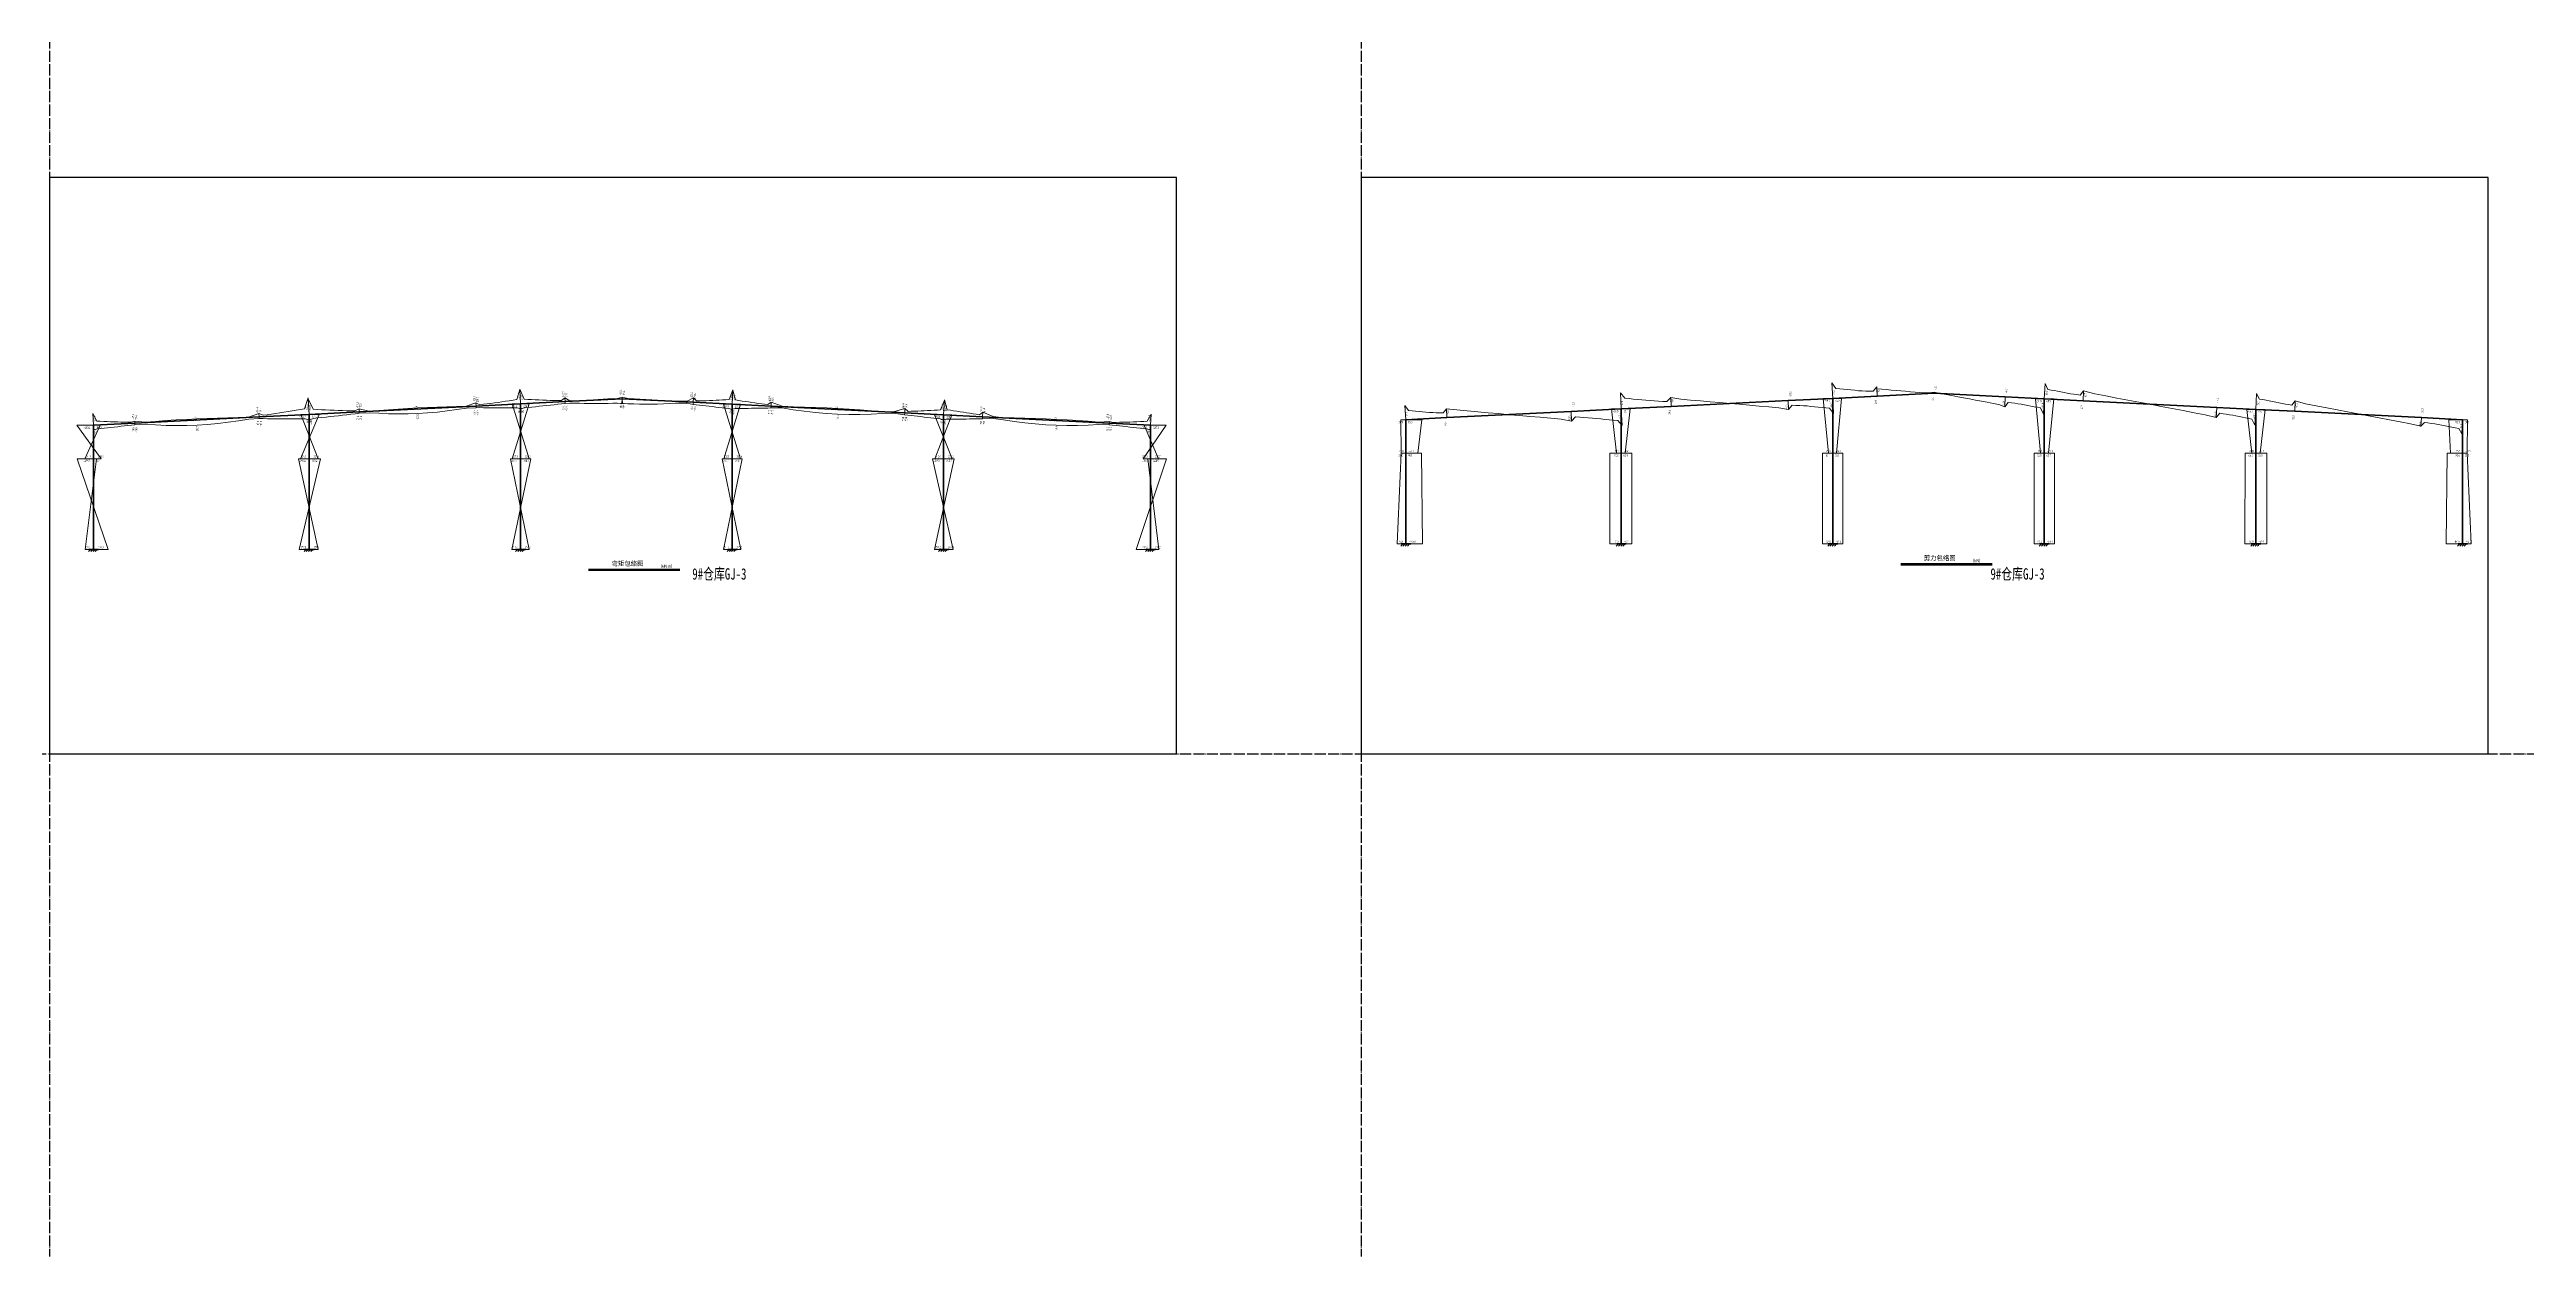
# Model space of a CAD drawing. Extents: x 447413 to 2975780, y -1432727 to 1301644.
# Drawn here: x 787524 to 1010026, y 209091 to 317579 of the extents above; entities that cross this region are included whole.
import ezdxf
from ezdxf.enums import TextEntityAlignment as Align

# ---------------------------------------------------------------- set-up
doc = ezdxf.new("R2010")
doc.units = 0
doc.header["$LTSCALE"] = 1000
doc.header["$MEASUREMENT"] = 0
doc.linetypes.add('DOTE', pattern=[2.42, 2, -0.2, 0.02, -0.2])
doc.layers.add('DOTE', color=1, linetype='Continuous')
doc.layers.add('图纸编号', color=6, linetype='Continuous')
for name, color, linetype, lineweight in [('图形说明', 7, 'Continuous', 18), ('杆件(白色)', 7, 'Continuous', 35), ('柱内力(黄色)', 2, 'Continuous', 18), ('梁内力(青色)', 4, 'Continuous', 18)]:
    doc.layers.add(name, color=color, linetype=linetype, lineweight=lineweight)
doc.styles.add('PkpmHz', font='Pkpmeng', dxfattribs={"width": 0.6, "bigfont": 'hztxt'})
doc.styles.add('宋体', font='', dxfattribs={"height": 35})
doc.styles.get('宋体').set_extended_font_data('SimSun')

# ---------------------------------------------------------------- blocks, each defined once
blk = doc.blocks.new('STSPK_2019-10-23-15_09_08')
at = {"layer": '图形说明', "lineweight": 35, "ltscale": 100}
blk.add_line((4477, -180), (5297, -180), dxfattribs=at)
at = {"layer": '杆件(白色)', "ltscale": 100}
for p, q in [((4266, 1328), (4778, 1354)), ((4778, 1354), (5416, 1322)), ((30, 1115), (400, 1135)), ((30, 815), (30, 1115)), ((400, 1135), (1516, 1191)), ((1516, 1191), (1966, 1213)), ((1966, 1213), (2416, 1236)), ((1966, 815), (1966, 1213)), ((2416, 1236), (3466, 1288)), ((3466, 1288), (3866, 1308)), ((3866, 1308), (4266, 1328)), ((3866, 815), (3866, 1308)), ((5416, 1322), (5766, 1304)), ((5766, 815), (5766, 1304)), ((5766, 1304), (6116, 1287)), ((6116, 1287), (7316, 1227)), ((7316, 1227), (7666, 1209)), ((7666, 815), (7666, 1209)), ((7666, 1209), (8016, 1192)), ((8016, 1192), (9154, 1135)), ((9154, 1135), (9524, 1115)), ((9524, 815), (9524, 1115)), ((30, 0), (30, 815)), ((1966, 0), (1966, 815)), ((3866, 0), (3866, 815)), ((5766, 0), (5766, 815)), ((7666, 0), (7666, 815)), ((9524, 0), (9524, 815)), ((-10, 0), (75, 0)), ((1926, 0), (2011, 0)), ((3826, 0), (3911, 0)), ((5726, 0), (5811, 0)), ((7626, 0), (7711, 0)), ((9484, 0), (9569, 0))]:
    blk.add_line(p, q, dxfattribs=at)
at = {"layer": '杆件(白色)', "lineweight": 18, "ltscale": 100}
for p, q in [((5, 0), (-15, -20)), ((25, 0), (5, -20)), ((45, 0), (25, -20)), ((65, 0), (45, -20)), ((1941, 0), (1921, -20)), ((1961, 0), (1941, -20)), ((1981, 0), (1961, -20)), ((2001, 0), (1981, -20)), ((3841, 0), (3821, -20)), ((3861, 0), (3841, -20)), ((3881, 0), (3861, -20)), ((3901, 0), (3881, -20)), ((5741, 0), (5721, -20)), ((5761, 0), (5741, -20)), ((5781, 0), (5761, -20)), ((5801, 0), (5781, -20)), ((7641, 0), (7621, -20)), ((7661, 0), (7641, -20)), ((7681, 0), (7661, -20)), ((7701, 0), (7681, -20)), ((9499, 0), (9479, -20)), ((9519, 0), (9499, -20)), ((9539, 0), (9519, -20)), ((9559, 0), (9539, -20)), ((4477, -190), (5297, -190))]:
    blk.add_line(p, q, dxfattribs=at)
at = {"layer": '柱内力(黄色)', "ltscale": 100}
for p, q in [((30, 1115), (-120, 1115)), ((-120, 1115), (98, 815)), ((88, 1115), (-48, 815)), ((30, 1115), (88, 1115)), ((2057, 1213), (1890, 815)), ((1966, 1213), (1892, 1213)), ((1892, 1213), (2048, 815)), ((1966, 1213), (2057, 1213)), ((3943, 1308), (3789, 815)), ((3866, 1308), (3790, 1308)), ((3790, 1308), (3942, 815)), ((3866, 1308), (3943, 1308)), ((5766, 1304), (5689, 1304)), ((5689, 1304), (5842, 815)), ((5841, 1304), (5690, 815)), ((5766, 1304), (5841, 1304)), ((7666, 1209), (7583, 1209)), ((7583, 1209), (7742, 815)), ((7741, 1209), (7587, 815)), ((7666, 1209), (7741, 1209)), ((9666, 1115), (9458, 815)), ((9524, 1115), (9468, 1115)), ((9468, 1115), (9596, 815)), ((9524, 1115), (9666, 1115)), ((30, 815), (-117, 815)), ((-117, 815), (161, 0)), ((30, 815), (-48, 815)), ((57, 815), (-46, 0)), ((30, 815), (57, 815)), ((30, 815), (98, 815)), ((1966, 815), (1871, 815)), ((1871, 815), (2048, 0)), ((2067, 815), (1878, 0)), ((1966, 815), (1890, 815)), ((1966, 815), (2067, 815)), ((1966, 815), (2048, 815)), ((3866, 815), (3775, 815)), ((3775, 815), (3944, 0)), ((3957, 815), (3787, 0)), ((3866, 815), (3789, 815)), ((3866, 815), (3957, 815)), ((3866, 815), (3942, 815)), ((5766, 815), (5675, 815)), ((5675, 815), (5845, 0)), ((5857, 815), (5688, 0)), ((5766, 815), (5690, 815)), ((5766, 815), (5857, 815)), ((5766, 815), (5842, 815)), ((7666, 815), (7567, 815)), ((7567, 815), (7752, 0)), ((7761, 815), (7583, 0)), ((7666, 815), (7587, 815)), ((7666, 815), (7761, 815)), ((7666, 815), (7742, 815)), ((9667, 815), (9394, 0)), ((9524, 815), (9458, 815)), ((9524, 815), (9499, 815)), ((9499, 815), (9599, 0)), ((9524, 815), (9667, 815)), ((9524, 815), (9596, 815)), ((30, 0), (-46, 0)), ((30, 0), (161, 0)), ((1966, 0), (1878, 0)), ((1966, 0), (2048, 0)), ((3866, 0), (3787, 0)), ((3866, 0), (3944, 0)), ((5766, 0), (5688, 0)), ((5766, 0), (5845, 0)), ((7666, 0), (7583, 0)), ((7666, 0), (7752, 0)), ((9524, 0), (9394, 0)), ((9524, 0), (9599, 0))]:
    blk.add_line(p, q, dxfattribs=at)
at = {"layer": '梁内力(青色)', "ltscale": 100}
for points in [[(1516, 1191), (1514, 1222), (1553, 1205), (1590, 1210), (1628, 1215), (1665, 1221), (1702, 1226), (1740, 1232), (1777, 1238), (1814, 1244), (1851, 1250), (1889, 1256), (1926, 1263), (1959, 1363), (1966, 1213), (1968, 1165), (1930, 1173), (1893, 1173), (1855, 1173), (1818, 1173), (1780, 1173), (1742, 1173), (1705, 1173), (1667, 1173), (1630, 1174), (1592, 1174), (1554, 1175), (1517, 1175)], [(1966, 1213), (1959, 1352), (2001, 1260), (2039, 1257), (2077, 1255), (2114, 1253), (2152, 1251), (2190, 1250), (2227, 1248), (2265, 1247), (2303, 1246), (2340, 1245), (2378, 1244), (2415, 1263), (2416, 1236), (2417, 1223), (2379, 1218), (2342, 1214), (2305, 1209), (2267, 1205), (2230, 1201), (2192, 1197), (2155, 1193), (2118, 1189), (2080, 1185), (2043, 1181), (2005, 1177), (1968, 1165)], [(3466, 1288), (3465, 1318), (3499, 1300), (3532, 1304), (3565, 1308), (3598, 1312), (3632, 1316), (3665, 1321), (3698, 1326), (3731, 1331), (3764, 1335), (3798, 1341), (3831, 1346), (3860, 1436), (3866, 1308), (3868, 1264), (3834, 1271), (3801, 1271), (3768, 1271), (3734, 1271), (3701, 1271), (3667, 1271), (3634, 1272), (3600, 1272), (3567, 1273), (3534, 1273), (3500, 1274), (3467, 1273)], [(3866, 1308), (3859, 1441), (3897, 1350), (3931, 1348), (3964, 1346), (3998, 1345), (4031, 1343), (4065, 1342), (4098, 1341), (4132, 1339), (4165, 1339), (4199, 1338), (4232, 1337), (4264, 1362), (4266, 1328), (4267, 1310), (4234, 1308), (4200, 1304), (4167, 1300), (4134, 1296), (4101, 1293), (4067, 1289), (4034, 1286), (4001, 1282), (3968, 1279), (3934, 1275), (3901, 1272), (3868, 1262)], [(4266, 1328), (4264, 1362), (4308, 1336), (4351, 1336), (4394, 1336), (4437, 1338), (4479, 1341), (4522, 1344), (4564, 1347), (4607, 1349), (4650, 1352), (4692, 1354), (4735, 1356), (4777, 1369), (4778, 1354), (4780, 1312), (4737, 1315), (4695, 1313), (4652, 1311), (4609, 1310), (4566, 1310), (4524, 1310), (4481, 1311), (4438, 1312), (4395, 1314), (4352, 1315), (4309, 1315), (4267, 1310)], [(4778, 1354), (4779, 1369), (4831, 1356), (4885, 1354), (4938, 1351), (4991, 1348), (5044, 1345), (5097, 1342), (5150, 1338), (5203, 1334), (5257, 1331), (5310, 1332), (5363, 1332), (5418, 1362), (5416, 1322), (5415, 1303), (5362, 1315), (5309, 1315), (5256, 1314), (5202, 1311), (5149, 1308), (5095, 1306), (5042, 1305), (4989, 1305), (4935, 1305), (4882, 1307), (4829, 1309), (4776, 1312)], [(5416, 1322), (5418, 1362), (5446, 1334), (5475, 1335), (5504, 1335), (5534, 1336), (5563, 1337), (5592, 1339), (5622, 1340), (5651, 1341), (5680, 1343), (5710, 1344), (5739, 1346), (5773, 1434), (5766, 1304), (5764, 1258), (5735, 1266), (5706, 1270), (5677, 1273), (5648, 1276), (5619, 1279), (5589, 1283), (5560, 1286), (5531, 1289), (5502, 1293), (5473, 1296), (5444, 1300), (5415, 1303)], [(5766, 1304), (5772, 1430), (5797, 1343), (5826, 1338), (5855, 1333), (5884, 1329), (5913, 1325), (5942, 1321), (5971, 1316), (6000, 1312), (6029, 1309), (6058, 1305), (6087, 1301), (6118, 1324), (6116, 1287), (6115, 1271), (6086, 1270), (6057, 1269), (6027, 1269), (5998, 1269), (5969, 1268), (5940, 1268), (5910, 1267), (5881, 1267), (5852, 1267), (5823, 1267), (5793, 1267), (5764, 1261)], [(7316, 1227), (7318, 1266), (7346, 1240), (7375, 1241), (7404, 1242), (7434, 1243), (7463, 1244), (7492, 1245), (7522, 1247), (7551, 1248), (7580, 1250), (7610, 1251), (7639, 1253), (7673, 1340), (7666, 1209), (7664, 1165), (7635, 1173), (7606, 1176), (7577, 1179), (7548, 1183), (7519, 1186), (7490, 1189), (7460, 1193), (7431, 1196), (7402, 1200), (7373, 1203), (7344, 1207), (7315, 1210)], [(7666, 1209), (7673, 1345), (7698, 1255), (7727, 1250), (7756, 1246), (7785, 1241), (7814, 1236), (7843, 1232), (7872, 1227), (7901, 1223), (7930, 1218), (7959, 1214), (7988, 1210), (8018, 1234), (8016, 1192), (8015, 1174), (7986, 1173), (7957, 1173), (7927, 1172), (7898, 1172), (7869, 1171), (7840, 1171), (7810, 1171), (7781, 1171), (7752, 1170), (7723, 1170), (7693, 1170), (7664, 1165)], [(30, 1115), (24, 1221), (59, 1153), (90, 1151), (121, 1149), (152, 1148), (183, 1147), (214, 1146), (245, 1145), (276, 1144), (307, 1143), (338, 1142), (369, 1142), (399, 1153), (400, 1135), (401, 1119), (370, 1116), (339, 1113), (309, 1110), (278, 1106), (247, 1103), (216, 1099), (186, 1096), (155, 1093), (124, 1089), (93, 1086), (63, 1083), (32, 1074)], [(400, 1135), (399, 1153), (493, 1143), (586, 1150), (679, 1157), (772, 1163), (864, 1168), (957, 1173), (1051, 1177), (1144, 1180), (1237, 1183), (1330, 1185), (1423, 1189), (1514, 1222), (1516, 1191), (1517, 1175), (1424, 1170), (1331, 1154), (1239, 1142), (1146, 1131), (1053, 1123), (960, 1117), (867, 1113), (774, 1112), (681, 1114), (587, 1119), (494, 1125), (401, 1119)], [(2416, 1236), (2415, 1263), (2503, 1243), (2591, 1247), (2678, 1254), (2766, 1260), (2853, 1266), (2941, 1271), (3028, 1275), (3116, 1278), (3203, 1281), (3291, 1283), (3378, 1286), (3465, 1318), (3466, 1288), (3467, 1273), (3379, 1269), (3292, 1256), (3205, 1244), (3118, 1234), (3030, 1227), (2943, 1221), (2855, 1218), (2768, 1217), (2680, 1219), (2592, 1223), (2504, 1227), (2417, 1223)], [(6116, 1287), (6118, 1324), (6216, 1286), (6316, 1280), (6416, 1278), (6516, 1275), (6616, 1271), (6716, 1266), (6816, 1260), (6916, 1254), (7016, 1246), (7116, 1238), (7216, 1237), (7318, 1266), (7316, 1227), (7315, 1210), (7216, 1224), (7115, 1221), (7015, 1215), (6914, 1212), (6814, 1212), (6714, 1214), (6614, 1220), (6514, 1229), (6414, 1241), (6315, 1255), (6215, 1271), (6115, 1271)], [(8016, 1192), (8018, 1234), (8111, 1194), (8206, 1183), (8301, 1182), (8396, 1180), (8491, 1177), (8585, 1173), (8680, 1168), (8775, 1163), (8870, 1157), (8965, 1151), (9059, 1143), (9155, 1150), (9154, 1135), (9153, 1119), (9058, 1123), (8963, 1117), (8868, 1114), (8773, 1113), (8678, 1115), (8583, 1120), (8488, 1128), (8394, 1137), (8299, 1149), (8205, 1163), (8110, 1175), (8015, 1174)], [(9154, 1135), (9155, 1150), (9185, 1141), (9216, 1141), (9247, 1142), (9278, 1143), (9309, 1143), (9340, 1144), (9371, 1145), (9402, 1147), (9433, 1148), (9464, 1149), (9495, 1151), (9529, 1215), (9524, 1115), (9522, 1075), (9491, 1084), (9461, 1087), (9430, 1090), (9399, 1094), (9368, 1097), (9338, 1100), (9307, 1104), (9276, 1107), (9245, 1111), (9215, 1114), (9184, 1116), (9153, 1119)]]:
    blk.add_lwpolyline(points, close=True, dxfattribs=at)
at = {"layer": '图形说明', "style": 'PkpmHz'}
blk.add_text('弯矩包络图', height=42.5, dxfattribs=at).set_placement((4827, -152), align=Align.CENTER)
at = {"layer": '图形说明', "style": 'PkpmHz', "width": 0.85}
blk.add_text('(kN·m)', height=30, dxfattribs=at).set_placement((5123, -166))
at = {"layer": '柱内力(黄色)', "style": 'PkpmHz', "width": 0.68}
for s, p in [('-228.2', (1906, 1193)), ('279.7', (2016, 1193)), ('-234.9', (3806, 1288)), ('236.7', (3916, 1288)), ('-237.9', (5706, 1284)), ('230.6', (5816, 1284)), ('-255.1', (7606, 1189)), ('230.7', (7716, 1189)), ('-463.4', (-30, 1095)), ('180.3', (80, 1095)), ('-173.8', (9464, 1095)), ('437.3', (9574, 1095)), ('-455.5', (-30, 795)), ('241.1', (-20, 835)), ('83.1', (70, 795)), ('-208.8', (90, 835)), ('-292.6', (1906, 795)), ('234.9', (1916, 835)), ('313.4', (2016, 795)), ('-254.4', (2026, 835)), ('-282.2', (3806, 795)), ('237.1', (3816, 835)), ('280.8', (3916, 795)), ('-234.2', (3926, 835)), ('-282.1', (5706, 795)), ('235.1', (5716, 835)), ('281.2', (5816, 795)), ('-235.6', (5826, 835)), ('-305.0', (7606, 795)), ('245.6', (7616, 835)), ('293.5', (7716, 795)), ('-235.2', (7726, 835)), ('204.5', (9474, 835)), ('-78.0', (9474, 795)), ('440.5', (9574, 795)), ('-222.7', (9584, 835)), ('233.4', (-20, 20)), ('-404.5', (90, 20)), ('272.8', (1916, 20)), ('-251.8', (2026, 20)), ('243.4', (3816, 20)), ('-240.3', (3926, 20)), ('241.4', (5716, 20)), ('-245.2', (5826, 20)), ('256.2', (7616, 20)), ('-264.9', (7726, 20)), ('400.8', (9474, 20)), ('-233.2', (9584, 20))]:
    blk.add_text(s, height=20, dxfattribs=at).set_placement(p, align=Align.MIDDLE_CENTER)
at = {"layer": '梁内力(青色)', "style": 'PkpmHz', "width": 0.68}
for s, p in [('-129.7', (3461, 1322)), ('-557.3', (3856, 1342)), ('-147.7', (4261, 1362)), ('-65.4', (4774, 1387)), ('-173.6', (5414, 1355)), ('-568.7', (5769, 1338)), ('-160.9', (6114, 1320)), ('-77.4', (396, 1168)), ('-135.5', (1511, 1224)), ('-655.7', (1955, 1247)), ('-117.2', (2411, 1269)), ('-169.8', (7314, 1260)), ('-569.6', (7669, 1243)), ('-185.9', (8015, 1225)), ('-67.8', (9151, 1168)), ('-437.3', (9526, 1148))]:
    blk.add_text(s, height=20, rotation=90, dxfattribs=at).set_placement(p)
for s, p in [('129.7', (3468, 1322)), ('579.1', (3863, 1342)), ('147.7', (4268, 1362)), ('65.4', (4782, 1387)), ('173.6', (5422, 1355)), ('548.8', (5776, 1338)), ('160.9', (6121, 1320)), ('463.4', (28, 1148)), ('77.4', (403, 1168)), ('135.5', (1518, 1224)), ('607.8', (1963, 1247)), ('117.2', (2418, 1269)), ('169.8', (7321, 1260)), ('595.2', (7676, 1243)), ('185.9', (8022, 1225)), ('67.8', (9158, 1168))]:
    blk.add_text(s, height=20, rotation=90, dxfattribs=at).set_placement(p, align=Align.TOP_LEFT)
for s, p in [('44.6', (954, 1173)), ('36.6', (2937, 1271)), ('39.2', (6713, 1266)), ('42.5', (8677, 1168))]:
    blk.add_text(s, height=20, rotation=90, dxfattribs=at).set_placement(p, align=Align.CENTER)
for s, p in [('67.6', (1513, 1155)), ('212.4', (1965, 1177)), ('58.6', (2413, 1200)), ('65.7', (3463, 1252)), ('194.3', (3865, 1272)), ('82.6', (4263, 1292)), ('184.8', (4777, 1318)), ('81.8', (5412, 1286)), ('203.3', (5760, 1268)), ('71.7', (6112, 1251)), ('73.0', (7312, 1191)), ('195.9', (7660, 1173)), ('79.1', (8012, 1156)), ('70.8', (397, 1099)), ('70.2', (9150, 1099)), ('173.8', (9518, 1079))]:
    blk.add_text(s, height=20, rotation=90, dxfattribs=at).set_placement(p, align=Align.RIGHT)
for s, p in [('-67.6', (1520, 1155)), ('-210.5', (1972, 1177)), ('-58.6', (2420, 1200)), ('-65.7', (3470, 1252)), ('-202.9', (3872, 1272)), ('-82.6', (4270, 1292)), ('-184.8', (4779, 1318)), ('-81.8', (5419, 1286)), ('-189.8', (5767, 1268)), ('-71.7', (6119, 1251)), ('-73.0', (7319, 1191)), ('-195.2', (7667, 1173)), ('-79.1', (8019, 1156)), ('-180.3', (36, 1079)), ('-70.8', (404, 1099)), ('-70.2', (9157, 1099))]:
    blk.add_text(s, height=20, rotation=90, dxfattribs=at).set_placement(p, align=Align.TOP_RIGHT)
for s, p in [('179.5', (2943, 1215)), ('186.7', (6714, 1208)), ('202.7', (960, 1110)), ('190.4', (8678, 1109))]:
    blk.add_text(s, height=20, rotation=90, dxfattribs=at).set_placement(p, align=Align.MIDDLE_RIGHT)
blk = doc.blocks.new('STSPK_2019-10-23-15_09_15')
at = {"layer": '图形说明', "lineweight": 35, "ltscale": 100}
blk.add_line((4477, -180), (5297, -180), dxfattribs=at)
at = {"layer": '杆件(白色)', "ltscale": 100}
for p, q in [((4266, 1328), (4778, 1354)), ((4778, 1354), (5416, 1322)), ((30, 1115), (400, 1135)), ((30, 815), (30, 1115)), ((400, 1135), (1516, 1191)), ((1516, 1191), (1966, 1213)), ((1966, 1213), (2416, 1236)), ((1966, 815), (1966, 1213)), ((2416, 1236), (3466, 1288)), ((3466, 1288), (3866, 1308)), ((3866, 1308), (4266, 1328)), ((3866, 815), (3866, 1308)), ((5416, 1322), (5766, 1304)), ((5766, 815), (5766, 1304)), ((5766, 1304), (6116, 1287)), ((6116, 1287), (7316, 1227)), ((7316, 1227), (7666, 1209)), ((7666, 815), (7666, 1209)), ((7666, 1209), (8016, 1192)), ((8016, 1192), (9154, 1135)), ((9154, 1135), (9524, 1115)), ((9524, 815), (9524, 1115)), ((30, 0), (30, 815)), ((1966, 0), (1966, 815)), ((3866, 0), (3866, 815)), ((5766, 0), (5766, 815)), ((7666, 0), (7666, 815)), ((9524, 0), (9524, 815)), ((-10, 0), (75, 0)), ((1926, 0), (2011, 0)), ((3826, 0), (3911, 0)), ((5726, 0), (5811, 0)), ((7626, 0), (7711, 0)), ((9484, 0), (9569, 0))]:
    blk.add_line(p, q, dxfattribs=at)
at = {"layer": '杆件(白色)', "lineweight": 18, "ltscale": 100}
for p, q in [((5, 0), (-15, -20)), ((25, 0), (5, -20)), ((45, 0), (25, -20)), ((65, 0), (45, -20)), ((1941, 0), (1921, -20)), ((1961, 0), (1941, -20)), ((1981, 0), (1961, -20)), ((2001, 0), (1981, -20)), ((3841, 0), (3821, -20)), ((3861, 0), (3841, -20)), ((3881, 0), (3861, -20)), ((3901, 0), (3881, -20)), ((5741, 0), (5721, -20)), ((5761, 0), (5741, -20)), ((5781, 0), (5761, -20)), ((5801, 0), (5781, -20)), ((7641, 0), (7621, -20)), ((7661, 0), (7641, -20)), ((7681, 0), (7661, -20)), ((7701, 0), (7681, -20)), ((9499, 0), (9479, -20)), ((9519, 0), (9499, -20)), ((9539, 0), (9519, -20)), ((9559, 0), (9539, -20)), ((4477, -190), (5297, -190))]:
    blk.add_line(p, q, dxfattribs=at)
at = {"layer": '柱内力(黄色)', "ltscale": 100}
for p, q in [((30, 1115), (-15, 1115)), ((-15, 1115), (-11, 815)), ((30, 1115), (174, 1115)), ((174, 1115), (140, 815)), ((1966, 1213), (1880, 1213)), ((1880, 1213), (1923, 815)), ((1966, 1213), (2046, 1213)), ((2046, 1213), (2001, 815)), ((3866, 1308), (3779, 1308)), ((3779, 1308), (3827, 815)), ((3866, 1308), (3944, 1308)), ((3944, 1308), (3901, 815)), ((5766, 1304), (5688, 1304)), ((5688, 1304), (5731, 815)), ((5766, 1304), (5853, 1304)), ((5853, 1304), (5805, 815)), ((7666, 1209), (7585, 1209)), ((7585, 1209), (7630, 815)), ((7666, 1209), (7749, 1209)), ((7749, 1209), (7705, 815)), ((9524, 1115), (9401, 1115)), ((9401, 1115), (9415, 815)), ((9524, 1115), (9569, 1115)), ((9569, 1115), (9564, 815)), ((-11, 815), (-48, 0)), ((30, 815), (-11, 815)), ((30, 815), (-11, 815)), ((30, 815), (172, 815)), ((30, 815), (140, 815)), ((172, 815), (180, 0)), ((1864, 815), (1863, 0)), ((1966, 815), (1864, 815)), ((1966, 815), (1923, 815)), ((1966, 815), (2061, 815)), ((1966, 815), (2001, 815)), ((2061, 815), (2061, 0)), ((3866, 815), (3775, 815)), ((3775, 815), (3775, 0)), ((3866, 815), (3827, 815)), ((3866, 815), (3957, 815)), ((3866, 815), (3901, 815)), ((3957, 815), (3956, 0)), ((5766, 815), (5675, 815)), ((5675, 815), (5676, 0)), ((5766, 815), (5731, 815)), ((5766, 815), (5858, 815)), ((5766, 815), (5805, 815)), ((5858, 815), (5858, 0)), ((7570, 815), (7569, 0)), ((7666, 815), (7570, 815)), ((7666, 815), (7630, 815)), ((7666, 815), (7765, 815)), ((7666, 815), (7705, 815)), ((7765, 815), (7766, 0)), ((9386, 815), (9377, 0)), ((9524, 815), (9386, 815)), ((9524, 815), (9415, 815)), ((9524, 815), (9564, 815)), ((9524, 815), (9564, 815)), ((9564, 815), (9602, 0)), ((30, 0), (-48, 0)), ((30, 0), (180, 0)), ((1966, 0), (1863, 0)), ((1966, 0), (2061, 0)), ((3866, 0), (3775, 0)), ((3866, 0), (3956, 0)), ((5766, 0), (5676, 0)), ((5766, 0), (5858, 0)), ((7666, 0), (7569, 0)), ((7666, 0), (7766, 0)), ((9524, 0), (9377, 0)), ((9524, 0), (9602, 0))]:
    blk.add_line(p, q, dxfattribs=at)
at = {"layer": '梁内力(青色)', "ltscale": 100}
for points in [[(1966, 1213), (1959, 1357), (1999, 1309), (2037, 1306), (2074, 1302), (2112, 1299), (2150, 1295), (2188, 1292), (2225, 1288), (2263, 1285), (2301, 1282), (2339, 1281), (2376, 1279), (2412, 1316), (2416, 1236)], [(3866, 1308), (3859, 1447), (3895, 1396), (3929, 1393), (3962, 1390), (3996, 1387), (4029, 1384), (4063, 1381), (4096, 1377), (4130, 1375), (4163, 1374), (4197, 1373), (4230, 1372), (4262, 1411), (4266, 1328)], [(4266, 1328), (4263, 1394), (4306, 1391), (4349, 1387), (4392, 1383), (4435, 1379), (4478, 1376), (4520, 1372), (4563, 1368), (4606, 1364), (4649, 1360), (4692, 1358), (4735, 1357), (4778, 1363), (4778, 1354)], [(4778, 1354), (4778, 1363), (4831, 1353), (4884, 1343), (4937, 1333), (4990, 1323), (5042, 1313), (5095, 1303), (5148, 1293), (5201, 1283), (5254, 1273), (5306, 1263), (5359, 1253), (5412, 1233), (5416, 1322)], [(5766, 1304), (5773, 1442), (5799, 1389), (5828, 1383), (5857, 1378), (5886, 1372), (5915, 1366), (5944, 1361), (5973, 1355), (6002, 1349), (6031, 1346), (6060, 1342), (6089, 1338), (6120, 1375), (6116, 1287)], [(6116, 1287), (6120, 1375), (6219, 1349), (6319, 1330), (6418, 1311), (6517, 1292), (6617, 1273), (6716, 1255), (6815, 1236), (6914, 1217), (7014, 1198), (7113, 1179), (7212, 1160), (7311, 1136), (7316, 1227)], [(7666, 1209), (7673, 1352), (7700, 1302), (7729, 1297), (7758, 1291), (7787, 1286), (7816, 1280), (7845, 1274), (7874, 1269), (7903, 1263), (7932, 1257), (7961, 1252), (7990, 1248), (8021, 1286), (8016, 1192)], [(30, 1115), (23, 1245), (56, 1199), (87, 1196), (119, 1193), (150, 1191), (181, 1188), (212, 1185), (243, 1182), (274, 1180), (305, 1179), (336, 1178), (367, 1177), (396, 1214), (400, 1135)], [(400, 1135), (396, 1214), (490, 1204), (583, 1195), (677, 1187), (771, 1179), (864, 1171), (958, 1160), (1052, 1154), (1145, 1146), (1239, 1138), (1333, 1130), (1426, 1121), (1520, 1104), (1516, 1191)], [(1516, 1191), (1520, 1104), (1556, 1142), (1594, 1140), (1631, 1137), (1669, 1133), (1707, 1130), (1745, 1126), (1783, 1123), (1820, 1119), (1858, 1116), (1896, 1112), (1934, 1109), (1973, 1064), (1966, 1213)], [(2416, 1236), (2412, 1316), (2500, 1301), (2589, 1293), (2677, 1286), (2765, 1278), (2853, 1270), (2941, 1263), (3029, 1255), (3117, 1247), (3205, 1239), (3293, 1231), (3382, 1224), (3470, 1208), (3466, 1288)], [(3466, 1288), (3470, 1208), (3502, 1246), (3535, 1244), (3569, 1243), (3602, 1242), (3636, 1240), (3669, 1236), (3703, 1233), (3736, 1230), (3770, 1227), (3803, 1224), (3837, 1221), (3873, 1172), (3866, 1308)], [(5416, 1322), (5412, 1233), (5443, 1272), (5472, 1268), (5501, 1264), (5530, 1260), (5559, 1256), (5588, 1250), (5617, 1245), (5646, 1239), (5675, 1233), (5704, 1228), (5733, 1222), (5759, 1167), (5766, 1304)], [(7316, 1227), (7311, 1136), (7343, 1174), (7372, 1170), (7401, 1166), (7430, 1161), (7459, 1156), (7488, 1150), (7517, 1145), (7546, 1139), (7574, 1133), (7603, 1128), (7632, 1122), (7659, 1069), (7666, 1209)], [(8016, 1192), (8021, 1286), (8114, 1259), (8209, 1241), (8303, 1223), (8397, 1205), (8491, 1187), (8585, 1170), (8679, 1152), (8774, 1134), (8868, 1116), (8962, 1098), (9056, 1080), (9150, 1060), (9154, 1135)], [(9154, 1135), (9150, 1060), (9183, 1092), (9213, 1088), (9244, 1084), (9275, 1079), (9305, 1073), (9336, 1067), (9366, 1061), (9397, 1055), (9428, 1049), (9458, 1043), (9489, 1037), (9517, 989), (9524, 1115)]]:
    blk.add_lwpolyline(points, dxfattribs=at)
at = {"layer": '图形说明', "style": 'PkpmHz'}
blk.add_text('剪力包络图', height=42.5, dxfattribs=at).set_placement((4827, -152), align=Align.CENTER)
at = {"layer": '图形说明', "style": 'PkpmHz', "width": 0.85}
blk.add_text('(kN)', height=30, dxfattribs=at).set_placement((5123, -166))
at = {"layer": '柱内力(黄色)', "style": 'PkpmHz', "width": 0.68}
for s, p in [('-59.5', (1916, 1193)), ('55.1', (2006, 1193)), ('-59.9', (3816, 1288)), ('54.0', (3906, 1288)), ('-54.0', (5716, 1284)), ('60.5', (5806, 1284)), ('-55.9', (7616, 1189)), ('57.7', (7706, 1189)), ('-30.9', (-20, 1095)), ('99.5', (70, 1095)), ('-85.3', (9474, 1095)), ('31.0', (9564, 1095)), ('-28.0', (-20, 795)), ('28.0', (-10, 835)), ('98.1', (70, 795)), ('-76.2', (80, 835)), ('-70.8', (1916, 795)), ('29.7', (1926, 835)), ('65.9', (2006, 795)), ('-24.1', (2016, 835)), ('-63.1', (3816, 795)), ('27.0', (3826, 835)), ('62.9', (3906, 795)), ('-24.2', (3916, 835)), ('-62.8', (5716, 795)), ('24.1', (5726, 835)), ('63.7', (5806, 795)), ('-27.3', (5816, 835)), ('-66.5', (7616, 795)), ('24.8', (7626, 835)), ('68.8', (7706, 795)), ('-27.0', (7716, 835)), ('-95.6', (9474, 795)), ('75.8', (9484, 835)), ('27.5', (9564, 795)), ('-27.5', (9574, 835)), ('54.1', (-10, 20)), ('-103.8', (90, 20)), ('71.0', (1926, 20)), ('-66.1', (2016, 20)), ('62.8', (3826, 20)), ('-62.6', (3916, 20)), ('62.4', (5726, 20)), ('-63.3', (5816, 20)), ('66.9', (7626, 20)), ('-69.2', (7716, 20)), ('101.9', (9474, 20)), ('-54.0', (9574, 20))]:
    blk.add_text(s, height=20, dxfattribs=at).set_placement(p, align=Align.MIDDLE_CENTER)
at = {"layer": '梁内力(青色)', "style": 'PkpmHz', "width": 0.68}
for s, p in [('-39.2', (3474, 1322)), ('67.2', (3863, 1342)), ('32.1', (4266, 1362)), ('4.5', (4782, 1387)), ('-43.1', (5415, 1355)), ('66.6', (5776, 1338)), ('42.7', (6124, 1320)), ('63.3', (26, 1148)), ('38.4', (400, 1168)), ('-42.3', (1524, 1224)), ('69.5', (1962, 1247)), ('39.1', (2415, 1269)), ('-44.4', (7315, 1260)), ('69.3', (7677, 1243)), ('45.5', (8024, 1225)), ('-36.3', (9153, 1168))]:
    blk.add_text(s, height=20, rotation=90, dxfattribs=at).set_placement(p, align=Align.TOP_LEFT)
for s, p in [('-42.3', (1512, 1155)), ('-72.7', (1962, 1177)), ('39.1', (2412, 1200)), ('-39.2', (3462, 1252)), ('-66.3', (3862, 1272)), ('40.1', (4262, 1292)), ('4.4', (4774, 1318)), ('-43.1', (5412, 1286)), ('-66.9', (5762, 1268)), ('42.7', (6112, 1251)), ('-44.4', (7312, 1191)), ('-68.2', (7662, 1173)), ('45.5', (8012, 1156)), ('38.3', (396, 1099)), ('-36.4', (9150, 1099)), ('-61.3', (9520, 1079))]:
    blk.add_text(s, height=20, rotation=90, dxfattribs=at).set_placement(p, align=Align.RIGHT)

msp = doc.modelspace()

# ---------------------------------------------------------------- linework, layer by layer
for points in [[(787523.5, 254274.3), (888754.1, 254274.3), (888754.1, 306065.6), (787523.5, 306065.6)], [(905343.3, 254274.3), (1006573.9, 254274.3), (1006573.9, 306065.6), (905343.3, 306065.6)]]:
    msp.add_lwpolyline(points, close=True)
at = {"layer": 'DOTE', "color": 8, "linetype": 'DOTE', "ltscale": 0.5}
for p, q in [((787523.5, 466295), (787523.5, 209090.5)), ((905343.3, 466295), (905343.3, 209090.5)), ((447413.1, 254274.3), (1925198.8, 254274.3))]:
    msp.add_line(p, q, dxfattribs=at)

# ---------------------------------------------------------------- block references
at = {"xscale": 10, "yscale": 10, "zscale": 10}
for name, p in [('STSPK_2019-10-23-15_09_08', (791180.9, 272648.3)), ('STSPK_2019-10-23-15_09_15', (909049.2, 273137.9))]:
    msp.add_blockref(name, p, dxfattribs=at)

# ---------------------------------------------------------------- texts
at = {"layer": '图纸编号', "color": 6, "style": '宋体', "width": 0.7}
for p in [(845260.4, 269932.2), (961875.3, 269932.2)]:
    msp.add_text('9#仓库GJ-3', height=1020.76, dxfattribs=at).set_placement(p)

doc.saveas('drawing.dxf')
